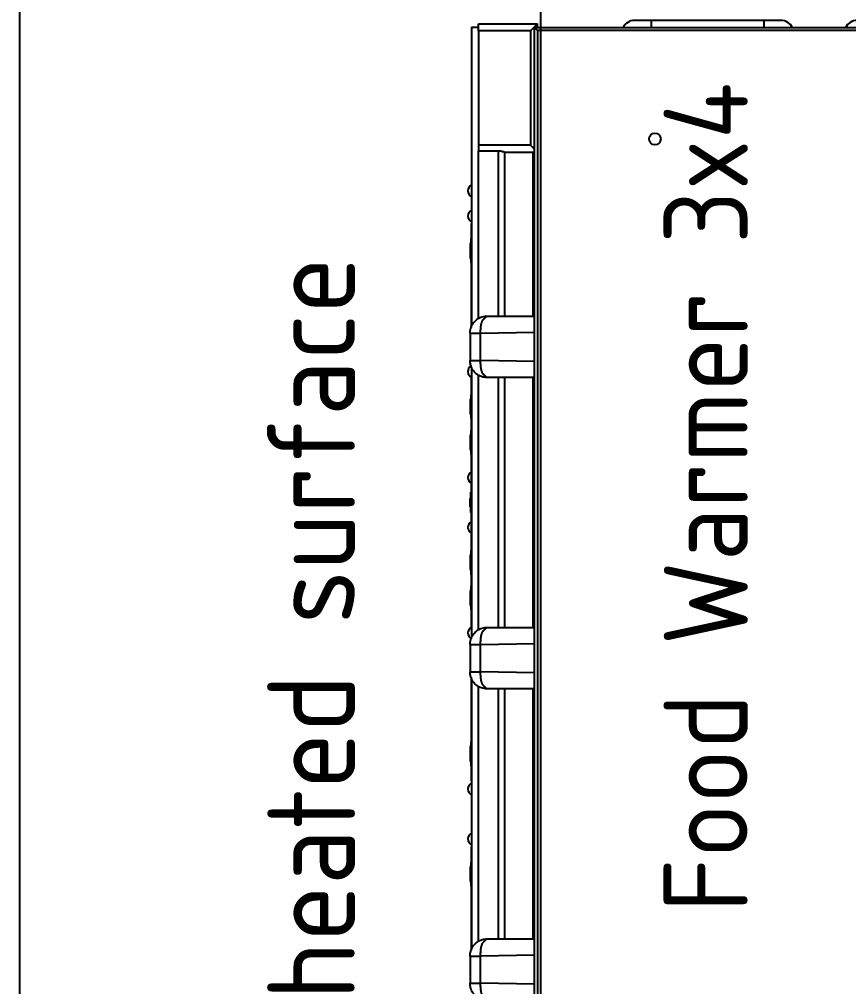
# Model space of a CAD drawing. Header units: inches. Extents: x 0 to 24647, y -6 to 17516.
# Drawn here: x 5595 to 6069, y 7710 to 8262 of the extents above; entities that cross this region are included whole.
import ezdxf

# ---------------------------------------------------------------- set-up
doc = ezdxf.new("R2010")
doc.units = ezdxf.units.IN
doc.header["$MEASUREMENT"] = 0
for name, color, linetype in [('200', 7, 'Continuous'), ('210', 2, 'Continuous'), ('260G', 2, 'Continuous')]:
    doc.layers.add(name, color=color, linetype=linetype)
doc.styles.add('ISO8', font='isocp2.shx')

# ---------------------------------------------------------------- blocks, each defined once
blk = doc.blocks.new('A$C3F0045C2')
at = {"layer": '260G'}
for p, q in [((311.04, 526.41), (295.51, 526.41)), ((366.9, 525.84), (314.35, 525.84)), ((469.18, 525.51), (315.17, 525.51)), ((351.19, 525.87), (351.09, 525.87)), ((351.09, 525.84), (351.09, 525.87)), ((351.19, 525.87), (351.19, 525.84)), ((357.15, 525.87), (351.19, 525.87)), ((353.77, 526.13), (362.03, 526.13)), ((357.15, 525.87), (357.15, 525.84)), ((358.22, 525.87), (357.15, 525.87)), ((358.22, 525.87), (358.22, 525.84)), ((364.6, 525.87), (358.22, 525.87)), ((364.6, 525.87), (364.6, 525.84)), ((364.7, 525.87), (364.6, 525.87)), ((364.7, 525.84), (364.7, 525.87)), ((366.9, 525.84), (366.9, 525.51)), ((373.25, 525.84), (366.9, 525.84)), ((373.25, 525.84), (373.25, 525.51)), ((411.12, 525.84), (411.12, 525.51)), ((417.47, 525.84), (411.12, 525.84)), ((417.47, 525.84), (417.47, 525.51)), ((470, 525.84), (417.47, 525.84)), ((420.31, 525.87), (419.67, 525.87)), ((419.67, 525.84), (419.67, 525.87)), ((420.31, 525.87), (420.31, 525.84)), ((422.21, 525.87), (420.31, 525.87)), ((422.21, 525.87), (422.21, 525.84)), ((422.43, 525.87), (422.21, 525.87)), ((422.35, 526.13), (430.61, 526.13)), ((422.43, 525.87), (422.84, 525.87)), ((422.85, 525.87), (422.84, 525.87)), ((422.85, 525.87), (422.85, 525.84)), ((423.48, 525.87), (422.85, 525.87)), ((423.48, 525.87), (423.48, 525.84)), ((429.47, 525.87), (423.48, 525.87)), ((429.47, 525.87), (429.47, 525.84)), ((430.11, 525.87), (429.47, 525.87)), ((430.11, 525.87), (430.52, 525.87)), ((430.11, 525.87), (430.11, 525.84)), ((430.11, 525.87), (430.11, 525.87)), ((430.74, 525.87), (430.52, 525.87)), ((430.74, 525.87), (430.74, 525.84)), ((432.65, 525.87), (430.74, 525.87)), ((432.65, 525.87), (432.65, 525.84)), ((433.28, 525.87), (432.65, 525.87)), ((433.28, 525.84), (433.28, 525.87)), ((488.84, 526.41), (473.31, 526.41)), ((492.19, 525.84), (492.15, 525.84)), ((646.86, 525.51), (492.97, 525.51)), ((500.02, 525.84), (498.51, 525.84)), ((500.02, 525.84), (500.02, 525.51)), ((506.37, 525.84), (500.02, 525.84)), ((506.37, 525.84), (506.37, 525.51)), ((633.6, 525.84), (506.37, 525.84)), ((509.21, 525.87), (508.57, 525.87)), ((508.57, 525.84), (508.57, 525.87)), ((509.21, 525.87), (509.21, 525.84)), ((511.11, 525.87), (509.21, 525.87)), ((511.11, 525.87), (511.11, 525.84)), ((511.33, 525.87), (511.11, 525.87)), ((511.25, 526.13), (519.51, 526.13)), ((511.33, 525.87), (511.74, 525.87)), ((511.75, 525.87), (511.74, 525.87)), ((511.75, 525.87), (511.75, 525.84)), ((512.38, 525.87), (511.75, 525.87)), ((512.38, 525.87), (512.38, 525.84)), ((518.37, 525.87), (512.38, 525.87)), ((518.37, 525.87), (518.37, 525.84)), ((519.01, 525.87), (518.37, 525.87)), ((519.01, 525.87), (519.42, 525.87)), ((519.01, 525.87), (519.01, 525.84)), ((519.01, 525.87), (519.01, 525.87)), ((519.64, 525.87), (519.42, 525.87)), ((519.64, 525.87), (519.64, 525.84)), ((521.55, 525.87), (519.64, 525.87)), ((521.55, 525.87), (521.55, 525.84)), ((522.18, 525.87), (521.55, 525.87)), ((522.18, 525.84), (522.18, 525.87)), ((528.99, 525.87), (528.89, 525.87)), ((528.89, 525.84), (528.89, 525.87)), ((528.99, 525.87), (528.99, 525.84)), ((534.95, 525.87), (528.99, 525.87)), ((531.57, 526.13), (539.83, 526.13)), ((534.95, 525.87), (534.95, 525.84)), ((536.02, 525.87), (534.95, 525.87)), ((536.02, 525.87), (536.02, 525.84)), ((542.4, 525.87), (536.02, 525.87)), ((542.4, 525.87), (542.4, 525.84)), ((542.5, 525.87), (542.4, 525.87)), ((542.5, 525.84), (542.5, 525.87)), ((575.75, 526.1), (564.23, 526.1)), ((564.23, 525.84), (564.23, 526.1)), ((567.42, 526.35), (568.84, 526.35)), ((567.42, 526.1), (567.42, 526.35)), ((568.84, 526.35), (571.13, 526.35)), ((568.84, 526.1), (568.84, 526.35)), ((571.13, 526.35), (572.27, 526.35)), ((571.13, 526.1), (571.13, 526.35)), ((572.27, 526.1), (572.27, 526.35)), ((575.75, 525.84), (575.75, 526.1)), ((598.11, 525.87), (597.47, 525.87)), ((597.47, 525.84), (597.47, 525.87)), ((598.11, 525.87), (598.11, 525.84)), ((600.01, 525.87), (598.11, 525.87)), ((600.01, 525.87), (600.01, 525.84)), ((600.23, 525.87), (600.01, 525.87)), ((600.15, 526.13), (608.41, 526.13)), ((600.23, 525.87), (600.64, 525.87)), ((600.65, 525.87), (600.64, 525.87)), ((600.65, 525.87), (600.65, 525.84)), ((601.28, 525.87), (600.65, 525.87)), ((601.28, 525.87), (601.28, 525.84)), ((607.27, 525.87), (601.28, 525.87)), ((607.27, 525.87), (607.27, 525.84)), ((607.91, 525.87), (607.27, 525.87)), ((607.91, 525.87), (608.32, 525.87)), ((607.91, 525.87), (607.91, 525.84)), ((607.91, 525.87), (607.91, 525.87)), ((608.54, 525.87), (608.32, 525.87)), ((608.54, 525.87), (608.54, 525.84)), ((610.45, 525.87), (608.54, 525.87)), ((610.45, 525.87), (610.45, 525.84)), ((611.08, 525.87), (610.45, 525.87)), ((611.08, 525.84), (611.08, 525.87)), ((617.89, 525.87), (617.79, 525.87)), ((617.79, 525.84), (617.79, 525.87)), ((617.89, 525.87), (617.89, 525.84)), ((623.85, 525.87), (617.89, 525.87)), ((620.47, 526.13), (628.73, 526.13)), ((623.85, 525.87), (623.85, 525.84)), ((624.92, 525.87), (623.85, 525.87)), ((624.92, 525.87), (624.92, 525.84)), ((631.3, 525.87), (624.92, 525.87)), ((631.3, 525.87), (631.3, 525.84)), ((631.4, 525.87), (631.3, 525.87)), ((631.4, 525.84), (631.4, 525.87)), ((633.6, 525.84), (633.6, 525.51)), ((639.95, 525.84), (633.6, 525.84)), ((641.42, 525.84), (639.95, 525.84)), ((639.95, 525.84), (639.95, 525.51)), ((666.51, 526.41), (650.98, 526.41)), ((722.5, 525.84), (669.82, 525.84)), ((841.17, 525.51), (670.64, 525.51)), ((706.79, 525.87), (706.69, 525.87)), ((706.69, 525.84), (706.69, 525.87)), ((706.79, 525.87), (706.79, 525.84)), ((712.75, 525.87), (706.79, 525.87)), ((709.37, 526.13), (717.63, 526.13)), ((712.75, 525.87), (712.75, 525.84)), ((713.82, 525.87), (712.75, 525.87)), ((713.82, 525.87), (713.82, 525.84)), ((720.2, 525.87), (713.82, 525.87)), ((720.2, 525.87), (720.2, 525.84)), ((720.3, 525.87), (720.2, 525.87)), ((720.3, 525.84), (720.3, 525.87)), ((722.5, 525.84), (722.5, 525.51)), ((728.85, 525.84), (722.5, 525.84)), ((728.85, 525.84), (728.85, 525.51)), ((841.17, 525.51), (841.17, 521.63)), ((294.91, 489.66), (295.51, 520.41)), ((295.51, 520.41), (311.04, 520.41)), ((311.04, 520.41), (311.07, 520.41)), ((311.07, 520.41), (311.67, 489.66)), ((319.49, 521.63), (464.85, 521.63)), ((472.71, 489.66), (473.31, 520.41)), ((473.31, 520.41), (488.84, 520.41)), ((488.84, 520.41), (488.87, 520.41)), ((488.87, 520.41), (489.47, 489.66)), ((497.29, 521.63), (642.53, 521.63)), ((650.38, 489.66), (650.98, 520.41)), ((650.98, 520.41), (666.51, 520.41)), ((666.51, 520.41), (666.54, 520.41)), ((666.54, 520.41), (667.14, 489.66)), ((674.97, 521.63), (770.51, 521.63)), ((770.51, 510.35), (770.51, 521.63)), ((773.81, 521.63), (770.51, 521.63)), ((773.81, 491.84), (773.81, 521.63)), ((839.19, 521.63), (773.81, 521.63)), ((839.19, 491.84), (839.19, 521.63)), ((839.19, 521.63), (843.08, 521.63)), ((843.08, 521.63), (843.08, 487.96)), ((463.57, 510.35), (320.8, 510.35)), ((641.24, 510.35), (498.6, 510.35)), ((770.51, 510.35), (676.28, 510.35)), ((320.8, 506.46), (463.57, 506.46)), ((498.6, 506.46), (641.25, 506.46)), ((676.27, 506.46), (769.92, 506.46)), ((769.92, 506.93), (769.92, 489.66)), ((771.63, 489.66), (773.81, 491.84)), ((839.19, 491.84), (773.81, 491.84)), ((843.08, 487.96), (839.19, 491.84)), ((2.13, 489.66), (840.94, 489.66)), ((839.24, 487.96), (3.84, 487.96)), ((320.78, 490.45), (463.59, 490.45)), ((498.58, 490.45), (641.26, 490.45)), ((676.26, 490.45), (769.92, 490.45)), ((839.24, 487.96), (840.94, 489.66)), ((839.24, 39.5), (839.24, 487.96)), ((840.94, 489.66), (840.94, 37.79)), ((840.94, 487.96), (843.08, 487.96)), ((840.97, 487.96), (840.97, 439.05)), ((845.01, 423.02), (845.01, 432.54)), ((845.01, 423.02), (840.94, 423.02)), ((845.01, 358.41), (845.01, 423.02)), ((840.94, 358.41), (845.01, 358.41)), ((845.01, 348.88), (845.01, 358.41)), ((840.97, 342.38), (840.97, 312.05))]:
    blk.add_line(p, q, dxfattribs=at)
blk.add_circle((777.37, 420.89), 3.33, dxfattribs=at)
for centre, radius, start, end in [((353.77, 525.25), 0.889, 90, 135.5847), ((362.03, 525.25), 0.889, 44.4153, 90), ((377.88, 523.94), 3.69, 25.2308, 154.7692), ((406.45, 523.94), 3.69, 25.2308, 154.7692), ((422.35, 525.25), 0.889, 90, 135.5847), ((430.61, 525.25), 0.889, 44.4153, 90), ((495.35, 523.94), 3.69, 25.2308, 149.1956), ((511.25, 525.25), 0.889, 90, 135.5847), ((519.51, 525.25), 0.889, 44.4153, 90), ((531.57, 525.25), 0.889, 90, 135.5847), ((539.83, 525.25), 0.889, 44.4153, 90), ((555.68, 523.94), 3.69, 31.0558, 148.9442), ((584.12, 523.94), 3.69, 31.0558, 148.9442), ((600.15, 525.25), 0.889, 90, 135.5847), ((608.41, 525.25), 0.889, 44.4153, 90), ((620.47, 525.25), 0.889, 90, 135.5847), ((628.73, 525.25), 0.889, 44.4153, 90), ((644.58, 523.94), 3.69, 31.3551, 154.7692), ((709.37, 525.25), 0.889, 90, 135.5847), ((717.63, 525.25), 0.889, 44.4153, 90), ((733.35, 523.94), 3.69, 25.2308, 154.7692), ((747.78, 523.94), 3.69, 25.2308, 154.7692), ((837.74, 432.54), 7.26, 0, 63.8604), ((837.74, 348.88), 7.26, 296.1396, 0), ((837.74, 305.54), 7.26, 0, 63.8604)]:
    blk.add_arc(centre, radius, start, end, dxfattribs=at)
for points, knots in [([(285.76, 516.9), (285.76, 517.92), (285.94, 518.95), (286.61, 520.9), (287.11, 521.83), (288.38, 523.46), (289.16, 524.18), (290.9, 525.34), (291.89, 525.79), (293.75, 526.29), (294.63, 526.41), (295.51, 526.41)], [0, 0, 0, 0, 0.1231541, 0.1231541, 0.2467397, 0.2467397, 0.370686, 0.370686, 0.4952004, 0.4952004, 0.5987377, 0.5987377, 0.5987377, 0.5987377]), ([(295.51, 526.41), (295.51, 526.41), (295.51, 526.41), (295.51, 526.41), (295.51, 526.41), (295.51, 526.41), (295.51, 526.41), (295.51, 526.41), (295.51, 526.41), (295.51, 526.41), (295.51, 526.41), (295.51, 526.41), (295.51, 526.41), (295.51, 526.41), (295.51, 526.41), (295.51, 526.41), (295.51, 526.41), (295.51, 526.41), (295.51, 526.41), (295.51, 526.41), (295.51, 526.4), (295.51, 526.38), (295.51, 526.3), (295.51, 526.11), (295.51, 525.84), (295.51, 525.37), (295.51, 524.56), (295.51, 523.32), (295.51, 521.89), (295.51, 520.9), (295.51, 520.41)], [0.6010563, 0.6010563, 0.6010563, 0.6010563, 0.6015625, 0.6054688, 0.609375, 0.6171875, 0.625, 0.6328125, 0.640625, 0.65625, 0.6875, 0.734375, 0.75, 0.765625, 0.7734375, 0.78125, 0.7890625, 0.7929688, 0.796875, 0.8007812, 0.8046875, 0.8125, 0.828125, 0.84375, 0.859375, 0.875, 0.90625, 0.9375, 0.96875, 1, 1, 1, 1]), ([(311.04, 526.41), (311.04, 526.41), (311.04, 526.41), (311.04, 526.41), (311.04, 526.41), (311.04, 526.41), (311.04, 526.41), (311.04, 526.41), (311.04, 526.41), (311.04, 526.41), (311.04, 526.41), (311.04, 526.41), (311.04, 526.41), (311.04, 526.41), (311.04, 526.41), (311.04, 526.41), (311.04, 526.41), (311.04, 526.41), (311.04, 526.41), (311.04, 526.41), (311.04, 526.41), (311.04, 526.41), (311.04, 526.41), (311.04, 526.41), (311.04, 526.41), (311.04, 526.41), (311.04, 526.41), (311.04, 526.41), (311.04, 526.41), (311.04, 526.41), (311.04, 526.41), (311.04, 526.41), (311.04, 526.41), (311.04, 526.41), (311.04, 526.41), (311.04, 526.41), (311.04, 526.41), (311.04, 526.41), (311.04, 526.41), (311.04, 526.41), (311.04, 526.41), (311.04, 526.41), (311.04, 526.41), (311.04, 526.41), (311.04, 526.41), (311.04, 526.41), (311.04, 526.41), (311.04, 526.41), (311.04, 526.41), (311.04, 526.41), (311.04, 526.41), (311.04, 526.41), (311.04, 526.41), (311.04, 526.41), (311.04, 526.41), (311.04, 526.41), (311.04, 526.41), (311.04, 526.4), (311.04, 526.4), (311.04, 526.39), (311.04, 526.38), (311.04, 526.36), (311.04, 526.33), (311.04, 526.28), (311.04, 526.23), (311.04, 526.17), (311.04, 526.1), (311.04, 526.02), (311.04, 525.93), (311.04, 525.83), (311.04, 525.72), (311.04, 525.6), (311.04, 525.47), (311.04, 525.2), (311.04, 524.88), (311.04, 524.51), (311.04, 524.15), (311.04, 523.73), (311.04, 523.29), (311.04, 522.84), (311.04, 522.37), (311.04, 521.88), (311.04, 521.4), (311.04, 520.9), (311.04, 520.41)], [0.6010583, 0.6010583, 0.6010583, 0.6010583, 0.6015599, 0.6015599, 0.6015599, 0.6054601, 0.6054601, 0.6054601, 0.6093743, 0.6093743, 0.6093743, 0.6171652, 0.6171652, 0.6171652, 0.6249591, 0.6249591, 0.6249591, 0.6327562, 0.6327562, 0.6327562, 0.6405564, 0.6405564, 0.6405564, 0.6561653, 0.6561653, 0.6561653, 0.6874107, 0.6874107, 0.6874107, 0.7343218, 0.7343218, 0.7343218, 0.7499633, 0.7499633, 0.7499633, 0.7656042, 0.7656042, 0.7656042, 0.7734238, 0.7734238, 0.7734238, 0.7812426, 0.7812426, 0.7812426, 0.7890603, 0.7890603, 0.7890603, 0.7929694, 0.7929694, 0.7929694, 0.7968844, 0.7968844, 0.7968844, 0.8007809, 0.8007809, 0.8007809, 0.8046792, 0.8046792, 0.8046792, 0.8124971, 0.8124971, 0.8124971, 0.8281288, 0.8281288, 0.8281288, 0.8437583, 0.8437583, 0.8437583, 0.8593859, 0.8593859, 0.8593859, 0.8750119, 0.8750119, 0.8750119, 0.9062604, 0.9062604, 0.9062604, 0.9375063, 0.9375063, 0.9375063, 0.968752, 0.968752, 0.968752, 1, 1, 1, 1]), ([(311.04, 526.41), (311.06, 526.41), (311.07, 526.41), (311.14, 526.41), (311.2, 526.41), (311.41, 526.4), (311.57, 526.39), (312.2, 526.35), (312.67, 526.28), (314.2, 525.96), (315.23, 525.55), (317.05, 524.45), (317.86, 523.76), (319.21, 522.18), (319.76, 521.27), (320.52, 519.34), (320.74, 518.31), (320.78, 517.18), (320.78, 517.07), (320.79, 516.97)], [0, 0, 0, 0, 0.0019505, 0.0019505, 0.0081923, 0.0081923, 0.0269223, 0.0269223, 0.083239, 0.083239, 0.2111073, 0.2111073, 0.3352165, 0.3352165, 0.4596007, 0.4596007, 0.5836228, 0.5836228, 0.595886, 0.595886, 0.595886, 0.595886]), ([(463.56, 516.9), (463.56, 517.92), (463.74, 518.95), (464.41, 520.9), (464.91, 521.83), (466.18, 523.46), (466.96, 524.18), (468.7, 525.34), (469.69, 525.79), (471.55, 526.29), (472.43, 526.41), (473.31, 526.41)], [0, 0, 0, 0, 0.1231541, 0.1231541, 0.2467397, 0.2467397, 0.370686, 0.370686, 0.4952004, 0.4952004, 0.5987377, 0.5987377, 0.5987377, 0.5987377]), ([(473.31, 526.41), (473.31, 526.41), (473.31, 526.41), (473.31, 526.41), (473.31, 526.41), (473.31, 526.41), (473.31, 526.41), (473.31, 526.41), (473.31, 526.41), (473.31, 526.41), (473.31, 526.41), (473.31, 526.41), (473.31, 526.41), (473.31, 526.41), (473.31, 526.41), (473.31, 526.41), (473.31, 526.41), (473.31, 526.41), (473.31, 526.41), (473.31, 526.41), (473.31, 526.4), (473.31, 526.38), (473.31, 526.3), (473.31, 526.11), (473.31, 525.84), (473.31, 525.37), (473.31, 524.56), (473.31, 523.32), (473.31, 521.89), (473.31, 520.9), (473.31, 520.41)], [0.6010563, 0.6010563, 0.6010563, 0.6010563, 0.6015625, 0.6054688, 0.609375, 0.6171875, 0.625, 0.6328125, 0.640625, 0.65625, 0.6875, 0.734375, 0.75, 0.765625, 0.7734375, 0.78125, 0.7890625, 0.7929688, 0.796875, 0.8007812, 0.8046875, 0.8125, 0.828125, 0.84375, 0.859375, 0.875, 0.90625, 0.9375, 0.96875, 1, 1, 1, 1]), ([(488.84, 526.41), (488.84, 526.41), (488.84, 526.41), (488.84, 526.41), (488.84, 526.41), (488.84, 526.41), (488.84, 526.41), (488.84, 526.41), (488.84, 526.41), (488.84, 526.41), (488.84, 526.41), (488.84, 526.41), (488.84, 526.41), (488.84, 526.41), (488.84, 526.41), (488.84, 526.41), (488.84, 526.41), (488.84, 526.41), (488.84, 526.41), (488.84, 526.41), (488.84, 526.41), (488.84, 526.41), (488.84, 526.41), (488.84, 526.41), (488.84, 526.41), (488.84, 526.41), (488.84, 526.41), (488.84, 526.41), (488.84, 526.41), (488.84, 526.41), (488.84, 526.41), (488.84, 526.41), (488.84, 526.41), (488.84, 526.41), (488.84, 526.41), (488.84, 526.41), (488.84, 526.41), (488.84, 526.41), (488.84, 526.41), (488.84, 526.41), (488.84, 526.41), (488.84, 526.41), (488.84, 526.41), (488.84, 526.41), (488.84, 526.41), (488.84, 526.41), (488.84, 526.41), (488.84, 526.41), (488.84, 526.41), (488.84, 526.41), (488.84, 526.41), (488.84, 526.41), (488.84, 526.41), (488.84, 526.41), (488.84, 526.41), (488.84, 526.41), (488.84, 526.41), (488.84, 526.4), (488.84, 526.4), (488.84, 526.39), (488.84, 526.38), (488.84, 526.36), (488.84, 526.33), (488.84, 526.28), (488.84, 526.23), (488.84, 526.17), (488.84, 526.1), (488.84, 526.02), (488.84, 525.93), (488.84, 525.83), (488.84, 525.72), (488.84, 525.6), (488.84, 525.47), (488.84, 525.2), (488.84, 524.88), (488.84, 524.51), (488.84, 524.15), (488.84, 523.73), (488.84, 523.29), (488.84, 522.84), (488.84, 522.37), (488.84, 521.88), (488.84, 521.4), (488.84, 520.9), (488.84, 520.41)], [0.6010583, 0.6010583, 0.6010583, 0.6010583, 0.6015599, 0.6015599, 0.6015599, 0.6054601, 0.6054601, 0.6054601, 0.6093743, 0.6093743, 0.6093743, 0.6171652, 0.6171652, 0.6171652, 0.6249591, 0.6249591, 0.6249591, 0.6327562, 0.6327562, 0.6327562, 0.6405564, 0.6405564, 0.6405564, 0.6561653, 0.6561653, 0.6561653, 0.6874107, 0.6874107, 0.6874107, 0.7343218, 0.7343218, 0.7343218, 0.7499633, 0.7499633, 0.7499633, 0.7656042, 0.7656042, 0.7656042, 0.7734238, 0.7734238, 0.7734238, 0.7812426, 0.7812426, 0.7812426, 0.7890603, 0.7890603, 0.7890603, 0.7929694, 0.7929694, 0.7929694, 0.7968844, 0.7968844, 0.7968844, 0.8007809, 0.8007809, 0.8007809, 0.8046792, 0.8046792, 0.8046792, 0.8124971, 0.8124971, 0.8124971, 0.8281288, 0.8281288, 0.8281288, 0.8437583, 0.8437583, 0.8437583, 0.8593859, 0.8593859, 0.8593859, 0.8750119, 0.8750119, 0.8750119, 0.9062604, 0.9062604, 0.9062604, 0.9375063, 0.9375063, 0.9375063, 0.968752, 0.968752, 0.968752, 1, 1, 1, 1]), ([(488.84, 526.41), (488.86, 526.41), (488.87, 526.41), (488.94, 526.41), (489, 526.41), (489.21, 526.4), (489.37, 526.39), (490, 526.35), (490.47, 526.28), (492, 525.96), (493.03, 525.55), (494.85, 524.45), (495.66, 523.76), (497.01, 522.18), (497.56, 521.27), (498.32, 519.34), (498.54, 518.31), (498.58, 517.18), (498.58, 517.07), (498.59, 516.97)], [0, 0, 0, 0, 0.0019505, 0.0019505, 0.0081923, 0.0081923, 0.0269223, 0.0269223, 0.083239, 0.083239, 0.2111073, 0.2111073, 0.3352165, 0.3352165, 0.4596007, 0.4596007, 0.5836228, 0.5836228, 0.595886, 0.595886, 0.595886, 0.595886]), ([(641.24, 516.9), (641.24, 517.92), (641.41, 518.95), (642.08, 520.9), (642.58, 521.83), (643.85, 523.46), (644.63, 524.18), (646.38, 525.34), (647.36, 525.79), (649.22, 526.29), (650.11, 526.41), (650.98, 526.41)], [0, 0, 0, 0, 0.1231541, 0.1231541, 0.2467397, 0.2467397, 0.370686, 0.370686, 0.4952004, 0.4952004, 0.5987377, 0.5987377, 0.5987377, 0.5987377]), ([(650.98, 526.41), (650.98, 526.41), (650.98, 526.41), (650.98, 526.41), (650.98, 526.41), (650.98, 526.41), (650.98, 526.41), (650.98, 526.41), (650.98, 526.41), (650.98, 526.41), (650.98, 526.41), (650.98, 526.41), (650.98, 526.41), (650.98, 526.41), (650.98, 526.41), (650.98, 526.41), (650.98, 526.41), (650.98, 526.41), (650.98, 526.41), (650.98, 526.41), (650.98, 526.4), (650.98, 526.38), (650.98, 526.3), (650.98, 526.11), (650.98, 525.84), (650.98, 525.37), (650.98, 524.56), (650.98, 523.32), (650.98, 521.89), (650.98, 520.9), (650.98, 520.41)], [0.6010563, 0.6010563, 0.6010563, 0.6010563, 0.6015625, 0.6054688, 0.609375, 0.6171875, 0.625, 0.6328125, 0.640625, 0.65625, 0.6875, 0.734375, 0.75, 0.765625, 0.7734375, 0.78125, 0.7890625, 0.7929688, 0.796875, 0.8007812, 0.8046875, 0.8125, 0.828125, 0.84375, 0.859375, 0.875, 0.90625, 0.9375, 0.96875, 1, 1, 1, 1]), ([(666.51, 526.41), (666.51, 526.41), (666.51, 526.41), (666.51, 526.41), (666.51, 526.41), (666.51, 526.41), (666.51, 526.41), (666.51, 526.41), (666.51, 526.41), (666.51, 526.41), (666.51, 526.41), (666.51, 526.41), (666.51, 526.41), (666.51, 526.41), (666.51, 526.41), (666.51, 526.41), (666.51, 526.41), (666.51, 526.41), (666.51, 526.41), (666.51, 526.41), (666.51, 526.41), (666.51, 526.41), (666.51, 526.41), (666.51, 526.41), (666.51, 526.41), (666.51, 526.41), (666.51, 526.41), (666.51, 526.41), (666.51, 526.41), (666.51, 526.41), (666.51, 526.41), (666.51, 526.41), (666.51, 526.41), (666.51, 526.41), (666.51, 526.41), (666.51, 526.41), (666.51, 526.41), (666.51, 526.41), (666.51, 526.41), (666.51, 526.41), (666.51, 526.41), (666.51, 526.41), (666.51, 526.41), (666.51, 526.41), (666.51, 526.41), (666.51, 526.41), (666.51, 526.41), (666.51, 526.41), (666.51, 526.41), (666.51, 526.41), (666.51, 526.41), (666.51, 526.41), (666.51, 526.41), (666.51, 526.41), (666.51, 526.41), (666.51, 526.41), (666.51, 526.41), (666.51, 526.4), (666.51, 526.4), (666.51, 526.39), (666.51, 526.38), (666.51, 526.36), (666.51, 526.33), (666.51, 526.28), (666.51, 526.23), (666.51, 526.17), (666.51, 526.1), (666.51, 526.02), (666.51, 525.93), (666.51, 525.83), (666.51, 525.72), (666.51, 525.6), (666.51, 525.47), (666.51, 525.2), (666.51, 524.88), (666.51, 524.51), (666.51, 524.15), (666.51, 523.73), (666.51, 523.29), (666.51, 522.84), (666.51, 522.37), (666.51, 521.88), (666.51, 521.4), (666.51, 520.9), (666.51, 520.41)], [0.6010583, 0.6010583, 0.6010583, 0.6010583, 0.6015599, 0.6015599, 0.6015599, 0.6054601, 0.6054601, 0.6054601, 0.6093743, 0.6093743, 0.6093743, 0.6171652, 0.6171652, 0.6171652, 0.6249591, 0.6249591, 0.6249591, 0.6327562, 0.6327562, 0.6327562, 0.6405564, 0.6405564, 0.6405564, 0.6561653, 0.6561653, 0.6561653, 0.6874107, 0.6874107, 0.6874107, 0.7343218, 0.7343218, 0.7343218, 0.7499633, 0.7499633, 0.7499633, 0.7656042, 0.7656042, 0.7656042, 0.7734238, 0.7734238, 0.7734238, 0.7812426, 0.7812426, 0.7812426, 0.7890603, 0.7890603, 0.7890603, 0.7929694, 0.7929694, 0.7929694, 0.7968844, 0.7968844, 0.7968844, 0.8007809, 0.8007809, 0.8007809, 0.8046792, 0.8046792, 0.8046792, 0.8124971, 0.8124971, 0.8124971, 0.8281288, 0.8281288, 0.8281288, 0.8437583, 0.8437583, 0.8437583, 0.8593859, 0.8593859, 0.8593859, 0.8750119, 0.8750119, 0.8750119, 0.9062604, 0.9062604, 0.9062604, 0.9375063, 0.9375063, 0.9375063, 0.968752, 0.968752, 0.968752, 1, 1, 1, 1]), ([(666.51, 526.41), (666.53, 526.41), (666.55, 526.41), (666.62, 526.41), (666.67, 526.41), (666.88, 526.4), (667.04, 526.39), (667.67, 526.35), (668.15, 526.28), (669.67, 525.96), (670.7, 525.55), (672.52, 524.45), (673.34, 523.76), (674.69, 522.18), (675.23, 521.27), (675.99, 519.34), (676.21, 518.31), (676.26, 517.18), (676.26, 517.07), (676.26, 516.97)], [0, 0, 0, 0, 0.0019505, 0.0019505, 0.0081923, 0.0081923, 0.0269223, 0.0269223, 0.083239, 0.083239, 0.2111073, 0.2111073, 0.3352165, 0.3352165, 0.4596007, 0.4596007, 0.5836228, 0.5836228, 0.595886, 0.595886, 0.595886, 0.595886]), ([(769.92, 506.93), (769.92, 506.93), (769.92, 506.94), (769.93, 507.11), (769.97, 507.33), (770.08, 507.82), (770.16, 508.1), (770.3, 508.66), (770.37, 508.98), (770.48, 509.66), (770.51, 510.02), (770.51, 510.35)], [1.0183876, 1.0183876, 1.0183876, 1.0183876, 1.0206278, 1.0206278, 1.0597471, 1.0597471, 1.0988664, 1.0988664, 1.1378036, 1.1378036, 1.1767407, 1.1767407, 1.1767407, 1.1767407])]:
    blk.add_open_spline(points, degree=3, knots=knots, dxfattribs=at)
for points in [[(295.51, 526.41), (295.54, 526.41), (295.52, 526.41), (295.51, 526.41)], [(473.31, 526.41), (473.34, 526.41), (473.32, 526.41), (473.31, 526.41)], [(320.81, 516.9), (320.8, 507.82), (320.79, 498.74), (320.78, 489.66)], [(463.59, 489.66), (463.58, 498.74), (463.57, 507.82), (463.56, 516.9)], [(498.61, 516.9), (498.6, 507.82), (498.59, 498.74), (498.58, 489.66)], [(641.26, 489.66), (641.26, 498.74), (641.25, 507.82), (641.24, 516.9)], [(676.28, 516.9), (676.27, 507.82), (676.26, 498.74), (676.26, 489.66)]]:
    blk.add_open_spline(points, degree=3, dxfattribs=at)
for points, weights, knots in [([(285.76, 516.9), (285.76, 516.92), (285.78, 516.96), (285.81, 517), (285.85, 517.04), (286.49, 517.66), (287.16, 518.31), (287.8, 518.92), (287.86, 518.99), (288.89, 519.87), (291.94, 520.41), (295.51, 520.41)], [0.804410460987, 0.840752884701, 0.903019661374, 0.973333333333, 1, 1, 1, 1, 0.992943896591, 0.858877931815, 0.865934035224, 1], [0.578027, 0.578027, 0.578027, 0.578027, 0.592, 0.6, 0.6, 0.61, 0.792, 0.8, 0.8, 0.81, 1, 1, 1, 1]), ([(311.07, 520.41), (314.63, 520.41), (317.68, 519.87), (318.71, 518.99), (318.79, 518.92), (319.43, 518.3), (320.09, 517.65), (320.73, 517.03), (320.77, 516.99), (320.8, 516.96), (320.81, 516.92), (320.81, 516.9)], [1, 0.865934035224, 0.858877931815, 0.992943896591, 1, 1, 1, 1, 0.966666666667, 0.89708542879, 0.8355510862, 0.804410460987], [0, 0, 0, 0, 0.19, 0.2, 0.2, 0.21, 0.392, 0.4, 0.4, 0.41, 0.421973, 0.421973, 0.421973, 0.421973]), ([(463.56, 516.9), (463.56, 516.92), (463.58, 516.96), (463.61, 517), (463.65, 517.04), (464.29, 517.66), (464.96, 518.31), (465.6, 518.92), (465.66, 518.99), (466.69, 519.87), (469.74, 520.41), (473.31, 520.41)], [0.804410460987, 0.840752884701, 0.903019661373, 0.973333333333, 1, 1, 1, 1, 0.992943896591, 0.858877931815, 0.865934035224, 1], [0.578027, 0.578027, 0.578027, 0.578027, 0.592, 0.6, 0.6, 0.61, 0.792, 0.8, 0.8, 0.81, 1, 1, 1, 1]), ([(488.87, 520.41), (492.43, 520.41), (495.48, 519.87), (496.51, 518.99), (496.59, 518.92), (497.23, 518.3), (497.89, 517.65), (498.53, 517.03), (498.57, 516.99), (498.6, 516.96), (498.61, 516.92), (498.61, 516.9)], [1, 0.865934035224, 0.858877931815, 0.992943896591, 1, 1, 1, 1, 0.966666666667, 0.89708542879, 0.8355510862, 0.804410460987], [0, 0, 0, 0, 0.19, 0.2, 0.2, 0.21, 0.392, 0.4, 0.4, 0.41, 0.421973, 0.421973, 0.421973, 0.421973]), ([(641.24, 516.9), (641.24, 516.92), (641.25, 516.96), (641.28, 517), (641.33, 517.04), (641.97, 517.66), (642.63, 518.31), (643.27, 518.92), (643.34, 518.99), (644.36, 519.87), (647.42, 520.41), (650.98, 520.41)], [0.804410460987, 0.840752884701, 0.903019661373, 0.973333333333, 1, 1, 1, 1, 0.992943896591, 0.858877931815, 0.865934035224, 1], [0.578027, 0.578027, 0.578027, 0.578027, 0.592, 0.6, 0.6, 0.61, 0.792, 0.8, 0.8, 0.81, 1, 1, 1, 1]), ([(666.54, 520.41), (670.1, 520.41), (673.16, 519.87), (674.19, 518.99), (674.26, 518.92), (674.9, 518.3), (675.57, 517.65), (676.2, 517.03), (676.24, 516.99), (676.27, 516.96), (676.28, 516.92), (676.28, 516.9)], [1, 0.865934035224, 0.858877931815, 0.992943896591, 1, 1, 1, 1, 0.966666666667, 0.89708542879, 0.8355510862, 0.804410460987], [0, 0, 0, 0, 0.19, 0.2, 0.2, 0.21, 0.392, 0.4, 0.4, 0.41, 0.421973, 0.421973, 0.421973, 0.421973])]:
    blk.add_rational_spline(points, weights, degree=3, knots=knots, dxfattribs=at)
at = {"insert": (335.98, 415.83), "char_height": 48, "width": 492.48, "attachment_point": 1, "style": 'ISO8'}
blk.add_mtext('{\\C4;Food Warmer 3x4}', dxfattribs=at)
blk = doc.blocks.new('A$C35FD54A4')
at = {"layer": '200'}
for points in [[(2084, 0), (2084, 1040), (0, 1040), (0, 0)], [(0, 297.5), (2084, 297.5), (2084, 742.5), (0, 742.5)]]:
    blk.add_lwpolyline(points, close=True, dxfattribs=at)
at = {"layer": '260G'}
blk.add_blockref('A$C3F0045C2', (310.65, 256.27), dxfattribs=at)
at = {"layer": '210', "color": 4, "style": 'ISO8'}
blk.add_text('heated surface', height=50, dxfattribs=at).set_placement((596.59, 848.38))
blk = doc.blocks.new('A$C2F2B7757')
at = {"layer": '200'}
blk.add_blockref('A$C35FD54A4', (0, 0), dxfattribs=at)

msp = doc.modelspace()

# ---------------------------------------------------------------- block references
at = {"layer": '200', "extrusion": (0, 0, -1), "xscale": -1, "zscale": -1, "rotation": 270}
msp.add_blockref('A$C2F2B7757', (-6635.2, 7105.5), dxfattribs=at)

doc.saveas('drawing.dxf')
